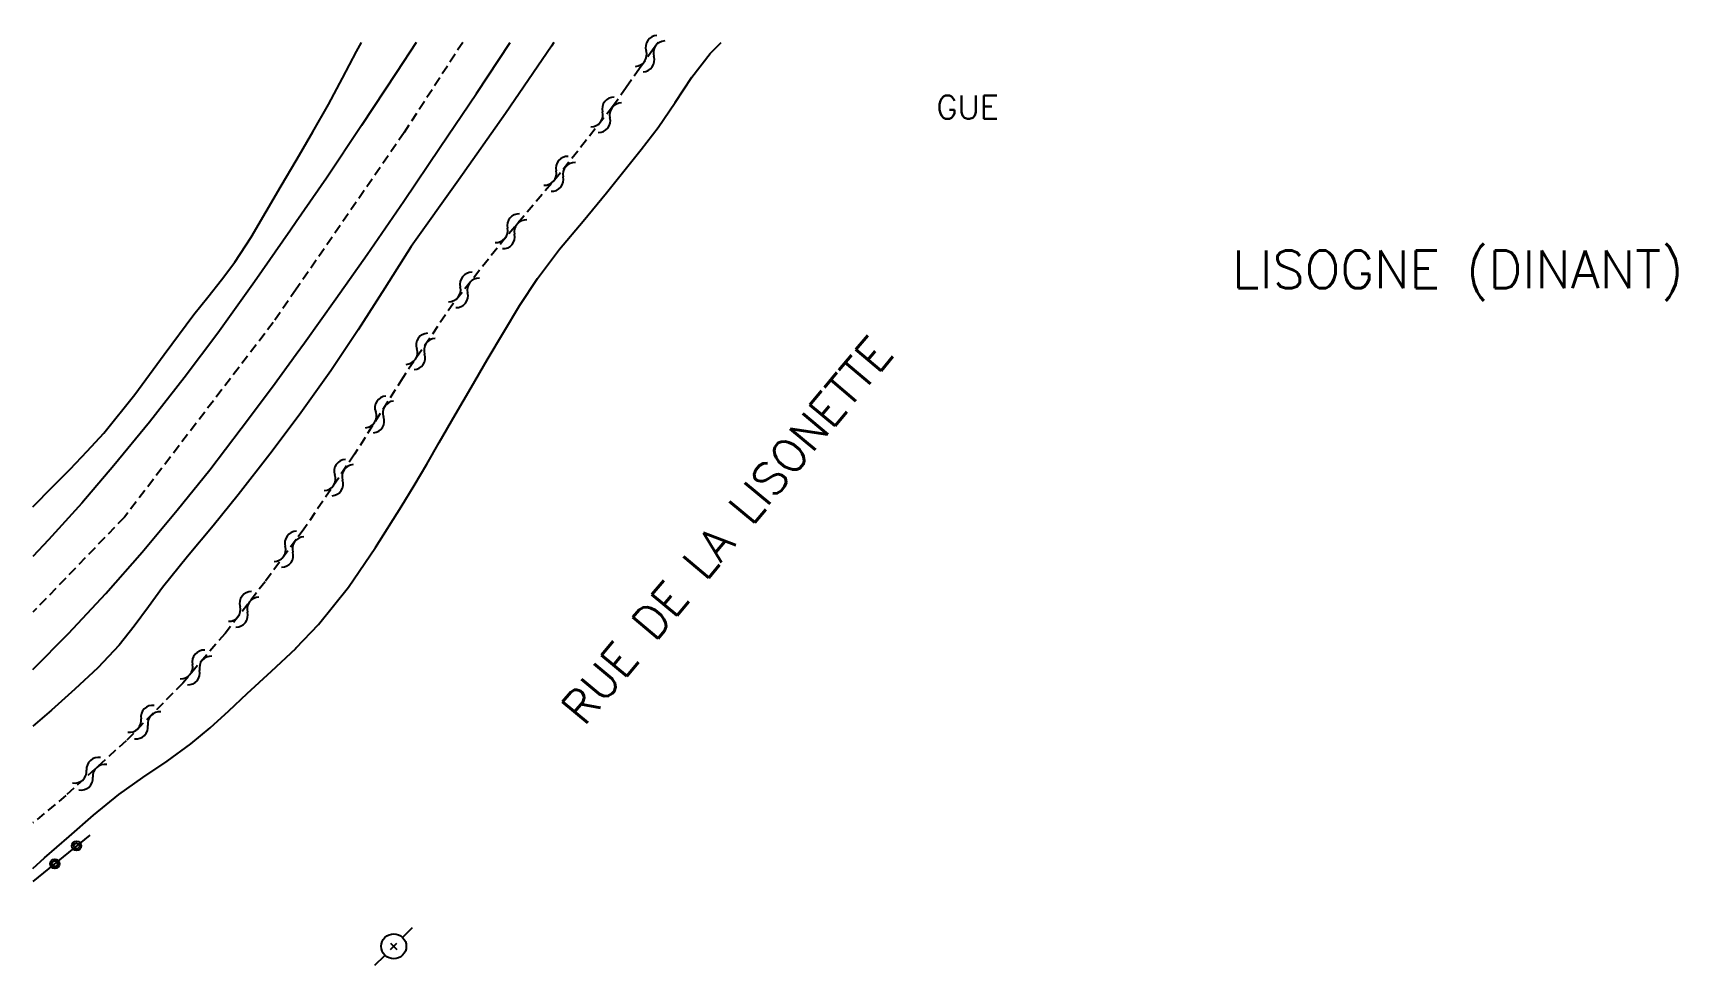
# Model space of a CAD drawing. Header units: millimetres. Extents: x 193000 to 194000, y 106000 to 107001.
# Drawn here: x 193000 to 193087.4, y 106950.9 to 107000.5 of the extents above; entities that cross this region are included whole.
import ezdxf
from ezdxf.enums import TextEntityAlignment as Align

# ---------------------------------------------------------------- set-up
doc = ezdxf.new("R2010")
doc.units = ezdxf.units.MM
doc.linetypes.add('DASHED', pattern=[0.75, 0.5, -0.25])
doc.layers.get('0').update_dxf_attribs({"linetype": 'CONTINUOUS'})
for name, color, linetype in [('W0001', 6, 'DASHED'), ('W0008', 7, 'CONTINUOUS'), ('W0201', 7, 'CONTINUOUS'), ('W0323', 7, 'CONTINUOUS'), ('W0473', 7, 'CONTINUOUS'), ('W0501', 5, 'DASHED'), ('W0510', 5, 'CONTINUOUS'), ('W0980', 7, 'CONTINUOUS'), ('W0988', 4, 'CONTINUOUS'), ('W0989', 7, 'CONTINUOUS')]:
    doc.layers.add(name, color=color, linetype=linetype)
doc.styles.get("Standard").update_dxf_attribs({"font": 'romans.shx', "width": 0.85})

# ---------------------------------------------------------------- blocks, each defined once
blk = doc.blocks.new('T473')
for p, q in [((0.500001, 0.500001), (1.000002, 1.000002)), ((-0.166667, 0.166667), (0.166667, -0.166667)), ((-0.166667, -0.166667), (0.166667, 0.166667)), ((-1.000002, -1.000002), (-0.500001, -0.500001))]:
    blk.add_line(p, q)
blk.add_ellipse((0, 0), major_axis=(0.471405, 0.471405), ratio=1, start_param=5.497787144, end_param=11.780972451)
blk = doc.blocks.new('t323o')
at = {"color": 0, "linetype": 'Continuous'}
for radius in [0.25, 0.15]:
    blk.add_circle((0, 0), radius, dxfattribs=at)
blk = doc.blocks.new('t500o')
at = {"color": 0, "linetype": 'Continuous'}
for centre, start, end in [((-0.5, 0.625), 216.8699, 323.1301), ((0.5, -0.125), 36.8699, 143.1301), ((0.5, -0.625), 36.8699, 143.1301), ((-0.5, 0.125), 216.8699, 323.1301)]:
    blk.add_arc(centre, 0.625, start, end, dxfattribs=at)

msp = doc.modelspace()

# ---------------------------------------------------------------- linework, layer by layer
at = {"layer": 'W0001'}
for points in [[(193022.857, 107000), (193019.742, 106995.204), (193014, 106986.874)], [(193014, 106986.874), (193012.783, 106985.109), (193004.866, 106974.749), (193000, 106969.693)]]:
    msp.add_lwpolyline(points, dxfattribs=at)
at = {"layer": 'W0008'}
for points in [[(193020.384, 107000), (193019.335, 106998.391), (193017.471, 106995.586), (193015.608, 106992.78), (193014, 106990.457)], [(193014, 106983.418), (193014.438, 106984.017), (193016.113, 106986.364), (193017.77, 106988.724), (193019.73, 106991.564), (193021.665, 106994.421), (193023.583, 106997.289), (193025.37, 107000)], [(193014, 106990.457), (193013.699, 106990.022), (193011.791, 106987.263), (193009.832, 106984.542), (193008.037, 106982.157), (193006.202, 106979.801), (193004.311, 106977.493), (193002.594, 106975.501), (193000.834, 106973.546), (193000, 106972.666)], [(193000, 106966.643), (193000.004, 106966.647), (193001.896, 106968.56), (193003.882, 106970.692), (193005.805, 106972.884), (193007.678, 106975.118), (193009.403, 106977.277), (193011.082, 106979.474), (193012.736, 106981.69), (193014, 106983.418)]]:
    msp.add_lwpolyline(points, dxfattribs=at)
at = {"layer": 'W0201'}
for points in [[(193014, 106993.718), (193014.052, 106993.806), (193014.89, 106995.244), (193015.71, 106996.693), (193016.47, 106998.096), (193017.213, 106999.508), (193017.469, 107000)], [(193000, 106975.304), (193000.002, 106975.306), (193001.064, 106976.375), (193001.982, 106977.31), (193002.888, 106978.256), (193003.771, 106979.223), (193005.429, 106981.273), (193006.987, 106983.407), (193008.56, 106985.53), (193009.296, 106986.453), (193010.034, 106987.374), (193010.74, 106988.317), (193011.603, 106989.641), (193012.407, 106991.005), (193013.203, 106992.374), (193014, 106993.718)]]:
    msp.add_lwpolyline(points, dxfattribs=at)
at = {"layer": 'W0323'}
msp.add_lwpolyline([(193003.021, 106957.834), (193000, 106955.371)], dxfattribs=at)
at = {"layer": 'W0501'}
for points in [[(193033.248, 107000), (193032.98, 106999.635), (193032.263, 106998.615), (193031.55, 106997.593), (193030.828, 106996.577), (193028.054, 106993.06), (193025.154, 106989.639), (193022.365, 106986.135), (193019.668, 106982.162), (193017.1, 106978.094), (193014.409, 106974.115), (193014, 106973.56)], [(193014, 106973.56), (193012.346, 106971.318), (193010.219, 106968.568), (193007.969, 106965.931), (193004.956, 106962.857), (193001.755, 106959.957), (193000, 106958.49)]]:
    msp.add_lwpolyline(points, dxfattribs=at)
at = {"layer": 'W0510'}
for points in [[(193014, 106967.796), (193015.194, 106969.044), (193016.781, 106971.032), (193018.223, 106973.143), (193019.591, 106975.303), (193020.278, 106976.433), (193020.945, 106977.576), (193021.609, 106978.721), (193022.456, 106980.187), (193023.298, 106981.655), (193024.154, 106983.116), (193025.017, 106984.578), (193025.894, 106986.032), (193026.826, 106987.447), (193028.007, 106988.996), (193029.26, 106990.495), (193030.507, 106991.998), (193031.43, 106993.146), (193032.35, 106994.297), (193033.248, 106995.465), (193034.153, 106996.796), (193035.032, 106998.145), (193036.009, 106999.409), (193036.604, 107000)], [(193027.7, 107000), (193027.569, 106999.792), (193025.13, 106996.212), (193022.623, 106992.676), (193020.117, 106989.14)], [(193020.117, 106989.14), (193018.71, 106986.928), (193017.303, 106984.715), (193015.849, 106982.536), (193014.253, 106980.302), (193014, 106979.965)], [(193014, 106979.965), (193012.606, 106978.105), (193010.922, 106975.935), (193009.585, 106974.291), (193008.227, 106972.663), (193006.898, 106971.013), (193006.139, 106969.983), (193005.39, 106968.946), (193004.596, 106967.948), (193003.452, 106966.741), (193002.231, 106965.601), (193000.985, 106964.489), (193000, 106963.629)], [(193000, 106956.069), (193000.62, 106956.636), (193001.922, 106957.775), (193003.231, 106958.906), (193004.574, 106959.994), (193005.846, 106960.9), (193007.145, 106961.77), (193008.404, 106962.692), (193009.424, 106963.556), (193010.414, 106964.458), (193011.394, 106965.371), (193012.695, 106966.563), (193013.979, 106967.774), (193014, 106967.796)]]:
    msp.add_lwpolyline(points, dxfattribs=at)

# ---------------------------------------------------------------- block references
at = {"layer": 'W0323', "rotation": 219.1929525963079}
for p in [(193002.325, 106957.267), (193001.163, 106956.319)]:
    msp.add_blockref('t323o', p, dxfattribs=at)
at = {"layer": 'W0473'}
msp.add_blockref('T473', (193019.19, 106951.929), dxfattribs=at)
at = {"layer": 'W0501'}
for p, rotation in [((193032.815, 106999.4), 234.8950373501855), ((193030.489, 106996.147), 231.7357283076307), ((193028.009, 106993.007), 229.71187722285), ((193025.423, 106989.956), 229.71187722285), ((193022.922, 106986.835), 231.4820522574034), ((193020.621, 106983.565), 235.830079543537), ((193018.438, 106980.214), 237.7370753609876), ((193016.264, 106976.857), 235.9294880022103), ((193013.62, 106973.045), 233.5825362914914), ((193011.212, 106969.851), 232.2796780085955), ((193008.676, 106966.759), 229.5277860254324), ((193005.931, 106963.852), 225.5741622403527), ((193003.024, 106961.107), 222.1755355810407)]:
    msp.add_blockref('t500o', p, dxfattribs=dict(at, rotation=rotation))

# ---------------------------------------------------------------- texts
at = {"layer": 'W0980'}
msp.add_text('LISOGNE (DINANT)', height=2, dxfattribs=at).set_placement((193075.771, 106987.787), align=Align.MIDDLE)
at = {"layer": 'W0988'}
msp.add_text('GUE', height=1.25, dxfattribs=at).set_placement((193049.703, 106996.558), align=Align.MIDDLE_CENTER)
at = {"layer": 'W0989'}
msp.add_text('RUE DE LA LISONETTE', height=1.75, rotation=50.20782, dxfattribs=at).set_placement((193029.317, 106963.58))

doc.saveas('drawing.dxf')
